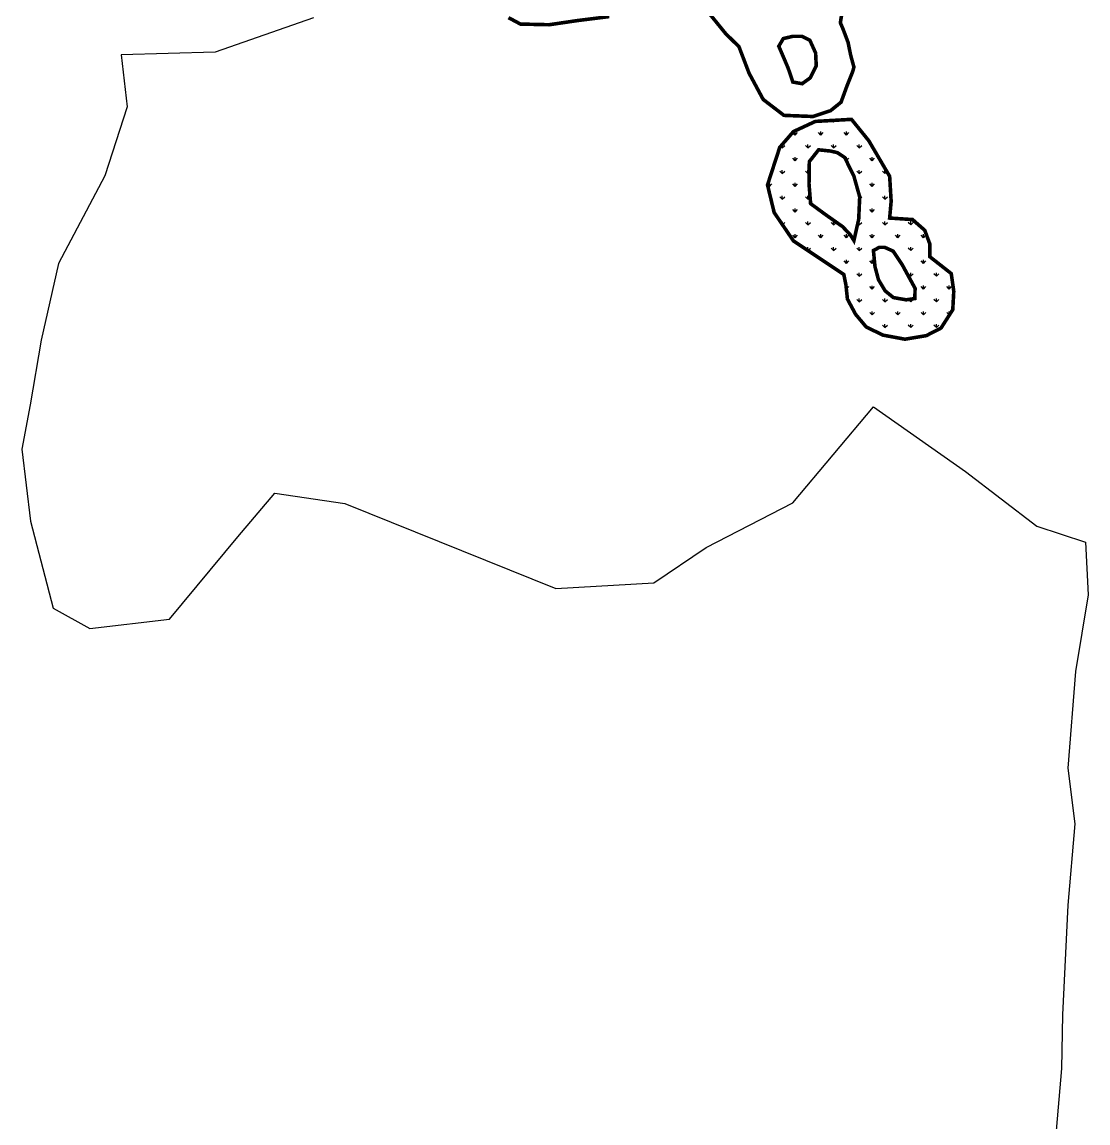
# Model space of a CAD drawing. Header units: metres. Extents: x 8244 to 287678, y 7853 to 2132060.
# Drawn here: x 266710 to 268201, y 2123095 to 2124635 of the extents above; entities that cross this region are included whole.
import ezdxf

# ---------------------------------------------------------------- set-up
doc = ezdxf.new("R2010")
doc.units = ezdxf.units.M
doc.layers.add('DISTRICT BOUNDRY', color=86, linetype='Continuous')
doc.layers.add('MANGROOVE BUFFER ZONE', color=120, linetype='Continuous')

msp = doc.modelspace()

# ---------------------------------------------------------------- hatches: boundary and pattern name
at = {"layer": 'MANGROOVE BUFFER ZONE'}
h = msp.add_hatch(dxfattribs=at)
h.set_pattern_fill('GRASS', color=256)
h.paths.add_polyline_path([(267979.7, 2124306.9), (267979.7, 2124324.7), (267972.6, 2124343.9), (267955.5, 2124358.9), (267923.5, 2124361), (267925.6, 2124384.5), (267923.5, 2124419.4), (267894.3, 2124469.2), (267870.1, 2124499.1), (267819.5, 2124496.2), (267788.9, 2124482), (267769.7, 2124459.9), (267752.6, 2124407.3), (267761.9, 2124368.8), (267788.9, 2124329), (267859.4, 2124282), (267862.3, 2124267.6), (267864.4, 2124247.7), (267875.8, 2124226.4), (267890.7, 2124208.6), (267914.2, 2124197.2), (267944.9, 2124191.5), (267974.8, 2124196.5), (267995.4, 2124207.1), (268011.8, 2124232.8), (268013.2, 2124258.4), (268009.7, 2124283.3)])
h.paths.add_polyline_path([(267900.8, 2124315.6), (267909.2, 2124320.1), (267916.4, 2124320.1), (267928.4, 2124314.7), (267940.9, 2124296), (267959.1, 2124262.6), (267958.7, 2124248.4), (267946.7, 2124246.6), (267928.8, 2124249.7), (267917.2, 2124259.1), (267907.9, 2124274.6), (267903, 2124292.9)], flags=16)
h.paths.add_polyline_path([(267873.5, 2124329.5), (267868.2, 2124338), (267857.5, 2124349.1), (267833.4, 2124366.1), (267812.9, 2124381.2), (267810.7, 2124408.8), (267811.1, 2124440), (267824.1, 2124456.5), (267841, 2124454.7), (267850.4, 2124452.5), (267860.6, 2124445.8), (267873.5, 2124419.5), (267881.6, 2124390.6), (267880.2, 2124359.4)], flags=16)

# ---------------------------------------------------------------- linework, layer by layer
at = {"layer": 'DISTRICT BOUNDRY'}
msp.add_polyline3d([(267117.5, 2124641.3, 0), (266979.8, 2124592.9, 0), (266848.2, 2124589.2, 0), (266856.8, 2124516.7, 0), (266825.7, 2124420.2, 0), (266760.8, 2124297.5, 0), (266736.2, 2124190.1, 0), (266721.1, 2124099.8, 0), (266709.6, 2124037.7, 0), (266721.6, 2123937.1, 0), (266753.3, 2123815.3, 0), (266804.6, 2123786.7, 0), (266916.1, 2123799.8, 0), (267011.7, 2123914.8, 0), (267063.2, 2123975.9, 0), (267161.4, 2123961.8, 0), (267456.4, 2123842.9, 0), (267593.5, 2123850.7, 0), (267666.7, 2123900, 0), (267788.2, 2123962.7, 0), (267901.1, 2124096.9, 0), (268029.8, 2124006.2, 0), (268129.4, 2123930.1, 0), (268197.3, 2123907.4, 0), (268201, 2123833.9, 0), (268183.5, 2123726.6, 0), (268172.7, 2123591.3, 0), (268182.5, 2123513.3, 0), (268173, 2123399.6, 0), (268165.4, 2123246.3, 0), (268164.1, 2123171.2, 0), (268151.9, 2123030.4, 0)], dxfattribs=at)
at = {"layer": 'MANGROOVE BUFFER ZONE', "const_width": 5, "flags": 128}
for points in [[(267856.4, 2124645.8), (267854.5, 2124634.3), (267858.2, 2124625.7), (267865.3, 2124606.8), (267869, 2124588.8), (267873.5, 2124572.2), (267871.8, 2124565.9), (267864, 2124546.5), (267855.5, 2124523.1), (267840.8, 2124511.2), (267816.2, 2124503.1), (267775.6, 2124504.7), (267746.6, 2124526.9), (267726.8, 2124563.7), (267712.7, 2124600.7), (267693.8, 2124619.4), (267672.4, 2124645.7)], [(267531.2, 2124642.9), (267487.3, 2124637.4), (267447.2, 2124631.5), (267407, 2124632.4), (267390.2, 2124641.4)]]:
    msp.add_lwpolyline(points, dxfattribs=at)
for points in [[(267768.4, 2124601.4), (267781.4, 2124571), (267788.1, 2124551.3), (267801.1, 2124549), (267812.3, 2124557.1), (267820.8, 2124574.1), (267819.9, 2124592), (267811.8, 2124609.9), (267800.6, 2124615.3), (267788.1, 2124615.3), (267774.7, 2124612.1)], [(267859.4, 2124282), (267788.9, 2124329), (267761.9, 2124368.8), (267752.6, 2124407.3), (267769.7, 2124459.9), (267788.9, 2124482), (267819.5, 2124496.2), (267870.1, 2124499.1), (267894.3, 2124469.2), (267923.5, 2124419.4), (267925.6, 2124384.5), (267923.5, 2124361), (267955.5, 2124358.9), (267972.6, 2124343.9), (267979.7, 2124324.7), (267979.7, 2124306.9), (268009.7, 2124283.3), (268013.2, 2124258.4), (268011.8, 2124232.8), (267995.4, 2124207.1), (267974.8, 2124196.5), (267944.9, 2124191.5), (267914.2, 2124197.2), (267890.7, 2124208.6), (267875.8, 2124226.4), (267864.4, 2124247.7), (267862.3, 2124267.6)], [(267824.1, 2124456.5), (267811.1, 2124440), (267810.7, 2124408.8), (267812.9, 2124381.2), (267833.4, 2124366.1), (267857.5, 2124349.1), (267868.2, 2124338), (267873.5, 2124329.5), (267880.2, 2124359.4), (267881.6, 2124390.6), (267873.5, 2124419.5), (267860.6, 2124445.8), (267850.4, 2124452.5), (267841, 2124454.7)], [(267900.8, 2124315.6), (267903, 2124292.9), (267907.9, 2124274.6), (267917.2, 2124259.1), (267928.8, 2124249.7), (267946.7, 2124246.6), (267958.7, 2124248.4), (267959.1, 2124262.6), (267940.9, 2124296), (267928.4, 2124314.7), (267916.4, 2124320.1), (267909.2, 2124320.1)]]:
    msp.add_lwpolyline(points, close=True, dxfattribs=at)

doc.saveas('drawing.dxf')
